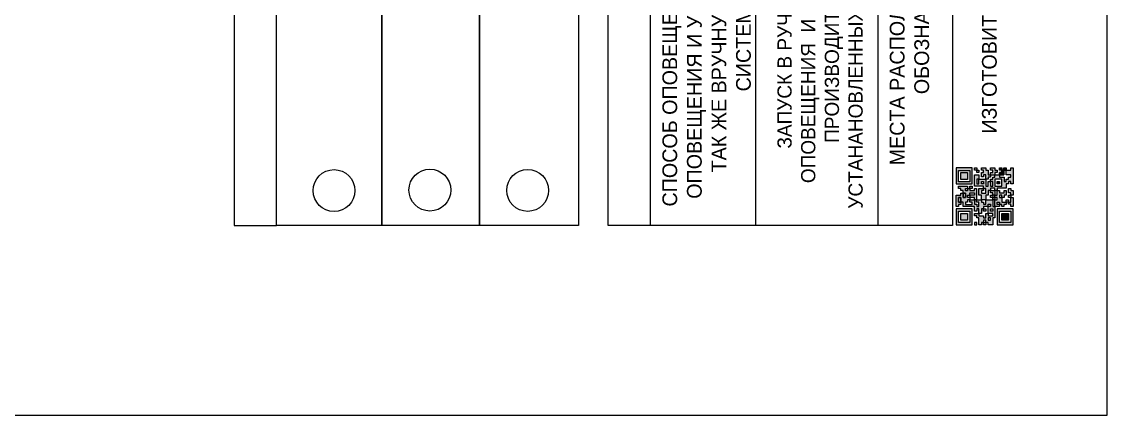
# Model space of a CAD drawing. Header units: millimetres. Extents: x 13114 to 67229, y 22859 to 38520.
# Drawn here: x 22357 to 22563.4, y 34764.7 to 34839.4 of the extents above; entities that cross this region are included whole.
import ezdxf

# ---------------------------------------------------------------- set-up
doc = ezdxf.new("R2010")
doc.units = ezdxf.units.MM
doc.styles.add('обычный', font='arial.ttf')

# ---------------------------------------------------------------- blocks, each defined once
blk = doc.blocks.new('QR')
at = {"lineweight": 0}
h = blk.add_hatch(color=256, dxfattribs=at)
h.dxf.hatch_style = 1
h.paths.add_polyline_path([(9241.16, 2687.38), (9242.01, 2687.38), (9242.01, 2687.83), (9241.59, 2687.83), (9241.59, 2688.68), (9239.45, 2688.68), (9239.45, 2688.25), (9239.86, 2688.25), (9239.86, 2687.83), (9240.29, 2687.83), (9240.29, 2688.25), (9241.16, 2688.25), (9241.16, 2687.83), (9240.29, 2687.83), (9240.29, 2687.38), (9239.45, 2687.38), (9239.45, 2685.22), (9238.57, 2685.22), (9238.57, 2684.8), (9239.02, 2684.8), (9239.02, 2684.37), (9238.13, 2684.37), (9238.13, 2683.92), (9239.02, 2683.92), (9239.02, 2683.5), (9239.44, 2683.5), (9239.44, 2682.64), (9239.87, 2682.64), (9239.87, 2682.18), (9239.44, 2682.18), (9239.44, 2682.64), (9238.13, 2682.64), (9238.13, 2681.76), (9237.71, 2681.76), (9237.71, 2682.64), (9238.13, 2682.64), (9238.13, 2683.07), (9237.27, 2683.07), (9237.27, 2683.51), (9237.71, 2683.51), (9237.71, 2684.37), (9238.13, 2684.37), (9238.13, 2685.22), (9237.71, 2685.22), (9237.71, 2684.8), (9237.28, 2684.8), (9237.28, 2684.38), (9235.98, 2684.38), (9235.98, 2683.92), (9236.4, 2683.92), (9236.4, 2683.49), (9236.84, 2683.49), (9236.84, 2683.07), (9236.4, 2683.07), (9236.4, 2682.64), (9235.98, 2682.64), (9235.98, 2681.76), (9237.29, 2681.76), (9237.29, 2681.33), (9239.43, 2681.33), (9239.43, 2681.76), (9240.74, 2681.76), (9240.74, 2683.05), (9239.87, 2683.05), (9239.87, 2683.5), (9240.29, 2683.5), (9240.29, 2683.91), (9240.74, 2683.91), (9240.74, 2684.81), (9240.29, 2684.81), (9240.29, 2684.79), (9240.29, 2684.37), (9239.45, 2684.37), (9239.45, 2684.8), (9239.87, 2684.8), (9239.87, 2685.21), (9240.74, 2685.21), (9240.74, 2686.1), (9240.29, 2686.1), (9240.29, 2685.64), (9239.86, 2685.64), (9239.86, 2686.95), (9240.29, 2686.95), (9240.29, 2686.52), (9240.74, 2686.52), (9240.74, 2686.1), (9241.16, 2686.1), (9241.16, 2686.53), (9241.59, 2686.53), (9241.59, 2686.1), (9242.02, 2686.1), (9242.02, 2685.21), (9241.59, 2685.21), (9241.59, 2686.1), (9241.16, 2686.1), (9241.16, 2685.21), (9240.74, 2685.21), (9240.74, 2684.81), (9242.89, 2684.81), (9242.89, 2685.22), (9242.47, 2685.22), (9242.47, 2686.11), (9242.89, 2686.11), (9242.89, 2686.52), (9242.46, 2686.52), (9242.46, 2686.95), (9242.89, 2686.95), (9242.89, 2686.52), (9243.32, 2686.52), (9243.32, 2688.26), (9242.9, 2688.26), (9242.9, 2687.83), (9242.47, 2687.83), (9242.47, 2687.38), (9242.01, 2687.38), (9242.01, 2686.94), (9241.16, 2686.94)])
h.paths.add_polyline_path([(9239.02, 2682.18), (9239.02, 2681.76), (9238.54, 2681.76), (9238.54, 2682.18)], flags=16)
h.paths.add_polyline_path([(9237.27, 2682.65), (9237.27, 2682.19), (9236.83, 2682.19), (9236.83, 2682.65)], flags=16)
h = blk.add_hatch(color=256, dxfattribs=at)
h.dxf.hatch_style = 1
h.paths.add_polyline_path([(9238.15, 2687.83), (9236.83, 2687.83), (9236.83, 2686.52), (9238.15, 2686.52)], flags=0)
h.paths.add_polyline_path([(9239.01, 2685.65), (9239.01, 2688.68), (9235.98, 2688.68), (9235.98, 2685.65)])
h.paths.add_polyline_path([(9236.41, 2686.1), (9236.41, 2688.26), (9238.56, 2688.26), (9238.56, 2686.1)], flags=16)
h.paths.add_polyline_path([(9236.83, 2686.52), (9236.83, 2687.83), (9238.15, 2687.83), (9238.15, 2686.52)], flags=0)
h = blk.add_hatch(color=256, dxfattribs=at)
h.dxf.hatch_style = 1
h.paths.add_polyline_path([(9238.15, 2686.52), (9238.15, 2687.83), (9236.83, 2687.83), (9236.83, 2686.52)])
h.paths.add_polyline_path([(9245.91, 2686.52), (9245.91, 2687.83), (9244.59, 2687.83), (9244.59, 2686.52)], flags=0)
h.paths.add_polyline_path([(9246.77, 2685.65), (9246.77, 2688.68), (9243.74, 2688.68), (9243.74, 2685.65)])
h.paths.add_polyline_path([(9244.17, 2686.1), (9244.17, 2688.26), (9246.32, 2688.26), (9246.32, 2686.1)], flags=16)
h.paths.add_polyline_path([(9244.59, 2686.52), (9244.59, 2687.83), (9245.91, 2687.83), (9245.91, 2686.52)], flags=0)
h = blk.add_hatch(color=256, dxfattribs=at)
h.dxf.hatch_style = 1
h.paths.add_polyline_path([(9240.75, 2681.76), (9240.75, 2681.35), (9241.17, 2681.35), (9241.17, 2681.76)])
h.paths.add_polyline_path([(9241.6, 2682.18), (9241.17, 2682.18), (9241.17, 2681.76), (9241.6, 2681.76)])
h.paths.add_polyline_path([(9242.47, 2681.34), (9242.47, 2682.19), (9242.02, 2682.19), (9242.02, 2681.76), (9241.6, 2681.76), (9241.6, 2681.34)])
h.paths.add_polyline_path([(9239.87, 2678.3), (9239.44, 2678.3), (9239.44, 2677.89), (9241.17, 2677.89), (9241.17, 2678.3), (9240.28, 2678.3), (9240.28, 2678.73), (9239.87, 2678.73)])
h.paths.add_polyline_path([(9240.75, 2678.73), (9240.75, 2679.19), (9240.28, 2679.19), (9240.28, 2678.73)])
h.paths.add_polyline_path([(9241.6, 2678.73), (9241.17, 2678.73), (9241.17, 2678.3), (9241.6, 2678.3)])
h.paths.add_polyline_path([(9242.02, 2678.3), (9241.6, 2678.3), (9241.6, 2677.89), (9242.48, 2677.89), (9242.48, 2678.31), (9242.9, 2678.31), (9242.9, 2678.73), (9242.02, 2678.73)])
h.paths.add_polyline_path([(9246.36, 2684.37), (9246.36, 2684.79), (9245.93, 2684.79), (9245.93, 2684.37)])
h.paths.add_polyline_path([(9246.78, 2685.2), (9246.36, 2685.2), (9246.36, 2684.79), (9246.78, 2684.79)])
h.paths.add_polyline_path([(9245.91, 2687.83), (9244.59, 2687.83), (9244.59, 2686.52), (9245.91, 2686.52)])
h = blk.add_hatch(color=256, dxfattribs=at)
h.dxf.hatch_style = 1
h.paths.add_polyline_path([(9243.32, 2686.11), (9242.89, 2686.11), (9242.89, 2685.64), (9243.32, 2685.64)])
h.paths.add_polyline_path([(9239.02, 2683.07), (9239.02, 2683.5), (9238.56, 2683.5), (9238.56, 2683.07)])
h.paths.add_polyline_path([(9236.4, 2684.8), (9236.4, 2685.22), (9235.98, 2685.22), (9235.98, 2684.8)])
h.paths.add_polyline_path([(9236.4, 2683.07), (9236.4, 2683.49), (9235.98, 2683.49), (9235.98, 2683.07)])
h = blk.add_hatch(color=256, dxfattribs=at)
h.dxf.hatch_style = 1
h.paths.add_polyline_path([(9243.32, 2682.64), (9243.32, 2683.07), (9244.62, 2683.07), (9244.62, 2684.37), (9243.74, 2684.37), (9243.74, 2684.8), (9244.62, 2684.8), (9244.62, 2684.37), (9245.48, 2684.37), (9245.48, 2685.22), (9243.32, 2685.22), (9243.32, 2683.5), (9242.89, 2683.5), (9242.89, 2683.06), (9242.01, 2683.06), (9242.01, 2683.91), (9242.47, 2683.91), (9242.47, 2683.5), (9242.89, 2683.5), (9242.89, 2684.38), (9241.59, 2684.38), (9241.59, 2683.91), (9240.74, 2683.91), (9240.74, 2683.05), (9241.59, 2683.05), (9241.59, 2682.64), (9242.47, 2682.64), (9242.47, 2682.19), (9242.91, 2682.19), (9242.91, 2681.34), (9242.48, 2681.34), (9242.48, 2680.91), (9242.91, 2680.91), (9242.91, 2679.17), (9243.75, 2679.17), (9243.75, 2678.73), (9244.2, 2678.73), (9244.2, 2678.3), (9243.75, 2678.3), (9243.75, 2677.88), (9246.78, 2677.88), (9246.78, 2678.3), (9246.35, 2678.3), (9246.35, 2679.19), (9245.48, 2679.19), (9245.48, 2678.31), (9245.05, 2678.31), (9245.05, 2678.73), (9244.62, 2678.73), (9244.62, 2679.19), (9244.2, 2679.19), (9244.2, 2679.61), (9245.05, 2679.61), (9245.05, 2680.46), (9245.48, 2680.46), (9245.48, 2681.34), (9245.04, 2681.34), (9245.04, 2681.76), (9244.63, 2681.76), (9244.63, 2682.19), (9244.21, 2682.19), (9244.21, 2681.76), (9243.32, 2681.76), (9243.32, 2682.19), (9244.21, 2682.19), (9244.21, 2682.64)])
h.paths.add_polyline_path([(9243.75, 2683.49), (9243.75, 2683.92), (9244.21, 2683.92), (9244.21, 2683.49)], flags=16)
h.paths.add_polyline_path([(9243.32, 2681.34), (9244.63, 2681.34), (9244.63, 2680.04), (9243.32, 2680.04)], flags=16)
h.paths.add_polyline_path([(9243.76, 2680.89), (9244.18, 2680.89), (9244.18, 2680.48), (9243.76, 2680.48)], flags=0)
h = blk.add_hatch(color=256, dxfattribs=at)
h.dxf.hatch_style = 1
h.paths.add_polyline_path([(9246.36, 2683.07), (9246.78, 2683.07), (9246.78, 2683.92), (9246.36, 2683.92), (9246.36, 2683.49), (9245.92, 2683.49), (9245.92, 2683.92), (9245.06, 2683.92), (9245.06, 2683.49), (9245.48, 2683.49), (9245.48, 2683.07), (9244.62, 2683.07), (9244.62, 2682.65), (9245.05, 2682.65), (9245.05, 2682.18), (9245.48, 2682.18), (9245.48, 2682.65), (9246.36, 2682.65)])
h.paths.add_polyline_path([(9246.78, 2682.18), (9246.36, 2682.18), (9246.36, 2681.75), (9245.92, 2681.75), (9245.92, 2682.18), (9245.48, 2682.18), (9245.48, 2681.34), (9245.48, 2681.34), (9245.94, 2681.34), (9245.94, 2680.91), (9246.36, 2680.91), (9246.36, 2681.34), (9246.78, 2681.34)])
h = blk.add_hatch(color=256, dxfattribs=at)
h.dxf.hatch_style = 1
h.paths.add_polyline_path([(9235.98, 2680.9), (9235.98, 2677.86), (9239.02, 2677.86), (9239.02, 2680.9)])
h.paths.add_polyline_path([(9238.57, 2680.48), (9238.57, 2678.32), (9236.41, 2678.32), (9236.41, 2680.48)], flags=16)
h.paths.add_polyline_path([(9238.15, 2680.05), (9238.15, 2678.74), (9236.83, 2678.74), (9236.83, 2680.05)], flags=0)
h = blk.add_hatch(color=256, dxfattribs=at)
h.dxf.hatch_style = 1
h.paths.add_polyline_path([(9242.02, 2680.46), (9242.48, 2680.46), (9242.48, 2680.91), (9241.58, 2680.91), (9241.58, 2681.35), (9241.17, 2681.35), (9241.17, 2680.91), (9240.75, 2680.91), (9240.75, 2681.33), (9239.43, 2681.33), (9239.43, 2680.46), (9239.86, 2680.46), (9239.86, 2680.92), (9240.3, 2680.92), (9240.3, 2680.46), (9239.86, 2680.46), (9239.86, 2680.04), (9239.44, 2680.04), (9239.44, 2679.62), (9239.86, 2679.62), (9239.86, 2679.19), (9240.29, 2679.19), (9240.29, 2680.03), (9241.18, 2680.03), (9241.18, 2680.47), (9241.6, 2680.47), (9241.6, 2680.03), (9241.18, 2680.03), (9241.18, 2679.61), (9241.6, 2679.61), (9241.6, 2679.19), (9242.47, 2679.19), (9242.47, 2679.6), (9242.02, 2679.6)])
h = blk.add_hatch(color=256, dxfattribs=at)
h.dxf.hatch_style = 1
h.paths.add_polyline_path([(9244.18, 2680.48), (9244.18, 2680.89), (9243.76, 2680.89), (9243.76, 2680.48)])
h = blk.add_hatch(color=256, dxfattribs=at)
h.dxf.hatch_style = 1
h.paths.add_polyline_path([(9238.15, 2680.05), (9236.83, 2680.05), (9236.83, 2678.74), (9238.15, 2678.74)])
h = blk.add_hatch(color=256, dxfattribs=at)
h.dxf.hatch_style = 1
h.paths.add_polyline_path([(9245.93, 2680.04), (9245.93, 2680.46), (9245.48, 2680.46), (9245.48, 2679.62), (9246.35, 2679.62), (9246.35, 2680.04)])
h.paths.add_polyline_path([(9246.78, 2680.04), (9246.78, 2680.46), (9246.35, 2680.46), (9246.35, 2680.04)])
h.paths.add_polyline_path([(9246.78, 2679.18), (9246.78, 2679.62), (9246.35, 2679.62), (9246.35, 2679.18)])
for points in [[(9237.71, 2685.22), (9238.13, 2685.22), (9238.13, 2684.37), (9237.71, 2684.37), (9237.71, 2683.51), (9237.27, 2683.51), (9237.27, 2683.07), (9238.13, 2683.07), (9238.13, 2682.64), (9237.71, 2682.64), (9237.71, 2681.76), (9238.13, 2681.76), (9238.13, 2682.64), (9239.44, 2682.64), (9239.44, 2683.5), (9239.02, 2683.5), (9239.02, 2683.07), (9238.56, 2683.07), (9238.56, 2683.5), (9239.02, 2683.5), (9239.02, 2683.92), (9238.13, 2683.92), (9238.13, 2684.37), (9239.02, 2684.37), (9239.02, 2684.8), (9238.57, 2684.8), (9238.57, 2685.22), (9239.45, 2685.22), (9239.45, 2687.38), (9240.29, 2687.38), (9240.29, 2687.83), (9239.86, 2687.83), (9239.86, 2688.25), (9239.45, 2688.25), (9239.45, 2688.68), (9241.59, 2688.68), (9241.59, 2687.83), (9242.01, 2687.83), (9242.01, 2687.38), (9242.47, 2687.38), (9242.47, 2687.83), (9242.9, 2687.83), (9242.9, 2688.26), (9243.32, 2688.26), (9243.32, 2686.52), (9242.89, 2686.52), (9242.89, 2686.11), (9243.32, 2686.11), (9243.32, 2685.64), (9242.89, 2685.64), (9242.89, 2686.11), (9242.47, 2686.11), (9242.47, 2685.22), (9242.89, 2685.22), (9242.89, 2684.81), (9240.74, 2684.81), (9240.74, 2683.91), (9241.59, 2683.91), (9241.59, 2684.38), (9242.89, 2684.38), (9242.89, 2683.5), (9242.47, 2683.5), (9242.47, 2683.91), (9242.01, 2683.91), (9242.01, 2683.06), (9242.89, 2683.06), (9242.89, 2683.5), (9243.32, 2683.5), (9243.32, 2685.22), (9245.48, 2685.22), (9245.48, 2684.37), (9244.62, 2684.37), (9244.62, 2683.07), (9245.48, 2683.07), (9245.48, 2683.49), (9245.06, 2683.49), (9245.06, 2683.92), (9245.92, 2683.92), (9245.92, 2683.49), (9246.36, 2683.49), (9246.36, 2683.92), (9246.78, 2683.92), (9246.78, 2683.07), (9246.36, 2683.07), (9246.36, 2682.65), (9245.48, 2682.65), (9245.48, 2682.18), (9245.92, 2682.18), (9245.92, 2681.75), (9246.36, 2681.75), (9246.36, 2682.18), (9246.78, 2682.18), (9246.78, 2681.34), (9246.36, 2681.34), (9246.36, 2680.91), (9245.94, 2680.91), (9245.94, 2681.34), (9245.48, 2681.34), (9245.48, 2680.46), (9245.93, 2680.46), (9245.93, 2680.04), (9246.35, 2680.04), (9246.35, 2680.46), (9246.78, 2680.46), (9246.78, 2680.04), (9246.78, 2680.04), (9246.35, 2680.04), (9246.35, 2679.62), (9246.78, 2679.62), (9246.78, 2679.18), (9246.35, 2679.18), (9246.35, 2678.3), (9246.78, 2678.3), (9246.78, 2677.88), (9243.75, 2677.88), (9243.75, 2678.3), (9244.2, 2678.3), (9244.2, 2678.73), (9243.75, 2678.73), (9243.75, 2679.17), (9242.91, 2679.17), (9242.91, 2680.91), (9242.48, 2680.91), (9242.48, 2680.46), (9242.02, 2680.46), (9242.02, 2679.6), (9242.47, 2679.6), (9242.47, 2679.19), (9241.6, 2679.19), (9241.6, 2679.61), (9241.18, 2679.61), (9241.18, 2680.03), (9240.29, 2680.03), (9240.29, 2679.19), (9240.75, 2679.19), (9240.75, 2678.73), (9240.28, 2678.73), (9240.28, 2678.3), (9241.17, 2678.3), (9241.17, 2678.73), (9241.6, 2678.73), (9241.6, 2678.3), (9242.02, 2678.3), (9242.02, 2678.73), (9242.9, 2678.73), (9242.9, 2678.31), (9242.48, 2678.31), (9242.48, 2677.89), (9241.6, 2677.89), (9241.6, 2678.3), (9241.17, 2678.3), (9241.17, 2677.89), (9239.44, 2677.89), (9239.44, 2678.3), (9239.87, 2678.3), (9239.87, 2678.73), (9240.28, 2678.73), (9240.28, 2679.19), (9240.29, 2679.19), (9239.86, 2679.19), (9239.86, 2679.62), (9239.44, 2679.62), (9239.44, 2680.04), (9239.86, 2680.04), (9239.86, 2680.46), (9239.43, 2680.46), (9239.43, 2681.33), (9237.29, 2681.33), (9237.29, 2681.76), (9235.98, 2681.76), (9235.98, 2682.64), (9236.4, 2682.64), (9236.4, 2683.07), (9235.98, 2683.07), (9235.98, 2683.49), (9236.4, 2683.49), (9236.4, 2683.92), (9235.98, 2683.92), (9235.98, 2684.38), (9237.28, 2684.38), (9237.28, 2684.8), (9237.71, 2684.8), (9237.71, 2685.22), (9237.92, 2685.22)], [(9240.74, 2686.1), (9240.74, 2686.52), (9240.29, 2686.52), (9240.29, 2686.95), (9239.86, 2686.95), (9239.86, 2685.64), (9240.29, 2685.64), (9240.29, 2686.1), (9240.74, 2686.1), (9240.74, 2686.52)], [(9240.74, 2685.21), (9239.87, 2685.21), (9239.87, 2684.8), (9239.45, 2684.8), (9239.45, 2684.37), (9240.29, 2684.37), (9240.29, 2684.79), (9240.29, 2684.81), (9240.74, 2684.81), (9240.74, 2685.21), (9239.87, 2685.21)], [(9240.74, 2683.05), (9240.74, 2681.76), (9239.43, 2681.76), (9239.43, 2681.33), (9240.75, 2681.33), (9240.75, 2681.35), (9240.75, 2680.91), (9241.17, 2680.91), (9241.17, 2681.35), (9241.58, 2681.35), (9241.58, 2680.91), (9242.48, 2680.91), (9242.48, 2681.34), (9242.91, 2681.34), (9242.91, 2682.19), (9242.47, 2682.19), (9242.47, 2682.64), (9241.59, 2682.64), (9241.59, 2683.05), (9240.74, 2683.05)], [(9240.74, 2683.91), (9240.29, 2683.91), (9240.29, 2683.5), (9239.87, 2683.5), (9239.87, 2683.05), (9240.74, 2683.05), (9240.74, 2683.91)], [(9244.62, 2683.07), (9243.32, 2683.07), (9243.32, 2682.64), (9244.21, 2682.64), (9244.21, 2682.19), (9243.32, 2682.19), (9243.32, 2681.76), (9244.21, 2681.76), (9244.21, 2682.19), (9244.63, 2682.19), (9244.63, 2681.76), (9245.04, 2681.76), (9245.04, 2681.34), (9245.48, 2681.34)], [(9244.62, 2684.37), (9244.62, 2684.8), (9243.74, 2684.8), (9243.74, 2684.37), (9244.62, 2684.37)], [(9245.48, 2682.18), (9245.05, 2682.18), (9245.05, 2682.65), (9244.62, 2682.65), (9244.62, 2683.07)], [(9239.86, 2680.46), (9239.86, 2680.92), (9240.3, 2680.92), (9240.3, 2680.46), (9239.86, 2680.46)], [(9241.6, 2681.76), (9242.02, 2681.76), (9242.02, 2682.19), (9242.47, 2682.19), (9242.47, 2681.34), (9241.6, 2681.34), (9241.6, 2681.76)], [(9245.48, 2682.18), (9245.48, 2681.34)], [(9245.48, 2680.46), (9245.05, 2680.46), (9245.05, 2679.61), (9244.2, 2679.61), (9244.2, 2679.19), (9244.62, 2679.19), (9244.62, 2678.73), (9245.05, 2678.73), (9245.05, 2678.31), (9245.48, 2678.31), (9245.48, 2679.19), (9246.35, 2679.19), (9246.35, 2679.07)], [(9246.35, 2679.62), (9245.48, 2679.62), (9245.48, 2680.46)], [(9245.48, 2680.46), (9245.48, 2679.62), (9246.35, 2679.62), (9246.35, 2680.04), (9245.93, 2680.04), (9245.93, 2680.46), (9245.48, 2680.46), (9245.48, 2679.62)], [(9246.35, 2679.62), (9246.35, 2679.18)]]:
    blk.add_lwpolyline(points, dxfattribs=at)
for points in [[(9235.98, 2685.65), (9239.01, 2685.65), (9239.01, 2688.68), (9235.98, 2688.68)], [(9236.41, 2688.26), (9238.56, 2688.26), (9238.56, 2686.1), (9236.41, 2686.1)], [(9236.83, 2687.83), (9238.15, 2687.83), (9238.15, 2686.52), (9236.83, 2686.52)], [(9240.29, 2687.83), (9241.16, 2687.83), (9241.16, 2688.25), (9240.29, 2688.25)], [(9240.29, 2688.25), (9241.16, 2688.25), (9241.16, 2687.83), (9240.29, 2687.83)], [(9242.01, 2687.38), (9241.16, 2687.38), (9241.16, 2686.94), (9242.01, 2686.94)], [(9241.16, 2687.38), (9242.01, 2687.38), (9242.01, 2686.94), (9241.16, 2686.94)], [(9242.89, 2686.52), (9242.46, 2686.52), (9242.46, 2686.95), (9242.89, 2686.95)], [(9243.74, 2685.65), (9246.77, 2685.65), (9246.77, 2688.68), (9243.74, 2688.68)], [(9244.17, 2688.26), (9246.32, 2688.26), (9246.32, 2686.1), (9244.17, 2686.1)], [(9244.59, 2687.83), (9245.91, 2687.83), (9245.91, 2686.52), (9244.59, 2686.52)], [(9235.98, 2684.8), (9236.4, 2684.8), (9236.4, 2685.22), (9235.98, 2685.22)], [(9241.16, 2686.1), (9240.74, 2686.1), (9240.74, 2685.21), (9241.16, 2685.21)], [(9241.16, 2686.53), (9241.59, 2686.53), (9241.59, 2686.1), (9241.16, 2686.1)], [(9241.59, 2686.1), (9242.02, 2686.1), (9242.02, 2685.21), (9241.59, 2685.21)], [(9246.36, 2685.2), (9246.78, 2685.2), (9246.78, 2684.79), (9246.36, 2684.79)], [(9236.4, 2683.07), (9236.84, 2683.07), (9236.84, 2683.49), (9236.4, 2683.49)], [(9243.75, 2683.92), (9244.21, 2683.92), (9244.21, 2683.49), (9243.75, 2683.49)], [(9245.93, 2684.79), (9246.36, 2684.79), (9246.36, 2684.37), (9245.93, 2684.37)], [(9235.98, 2677.86), (9239.02, 2677.86), (9239.02, 2680.9), (9235.98, 2680.9)], [(9236.83, 2682.19), (9237.27, 2682.19), (9237.27, 2682.65), (9236.83, 2682.65)], [(9238.54, 2682.18), (9239.02, 2682.18), (9239.02, 2681.76), (9238.54, 2681.76)], [(9239.44, 2682.64), (9239.87, 2682.64), (9239.87, 2682.18), (9239.44, 2682.18)], [(9240.75, 2681.76), (9241.17, 2681.76), (9241.17, 2681.35), (9240.75, 2681.35)], [(9241.17, 2682.18), (9241.6, 2682.18), (9241.6, 2681.76), (9241.17, 2681.76)], [(9243.32, 2680.04), (9244.63, 2680.04), (9244.63, 2681.34), (9243.32, 2681.34)], [(9243.76, 2680.89), (9244.18, 2680.89), (9244.18, 2680.48), (9243.76, 2680.48)], [(9236.41, 2680.48), (9238.57, 2680.48), (9238.57, 2678.32), (9236.41, 2678.32)], [(9236.83, 2680.05), (9238.15, 2680.05), (9238.15, 2678.74), (9236.83, 2678.74)], [(9241.18, 2680.03), (9241.6, 2680.03), (9241.6, 2680.47), (9241.18, 2680.47)]]:
    blk.add_lwpolyline(points, close=True, dxfattribs=at)

msp = doc.modelspace()

# ---------------------------------------------------------------- linework, layer by layer
at = {"color": 5, "lineweight": 0}
msp.add_lwpolyline([(21963.37, 34764.67), (22563.37, 34764.67), (22563.37, 35159.67), (21963.37, 35159.67)], close=True, dxfattribs=at)
for points in [[(22405.46, 34800.73), (22405.46, 34944.5), (22397.41, 34944.5), (22397.41, 34800.73)], [(22405.46, 34800.73), (22405.46, 34944.5), (22462.86, 34944.5), (22462.86, 34800.73)]]:
    msp.add_lwpolyline(points, close=True)
for points in [[(22425.46, 34859.15), (22425.46, 34800.73), (22425.46, 34944.5)], [(22444.03, 34859.15), (22444.03, 34800.73), (22444.03, 34944.5)]]:
    msp.add_lwpolyline(points)
at = {"color": 0}
msp.add_lwpolyline([(22468.52, 34800.73), (22468.52, 34944.5), (22533.97, 34944.5), (22533.97, 34800.73)], close=True, dxfattribs=at)
for points in [[(22476.57, 34800.73), (22476.57, 34944.5)], [(22496.57, 34800.73), (22496.57, 34944.5)], [(22519.82, 34800.73), (22519.82, 34944.5)]]:
    msp.add_lwpolyline(points, dxfattribs=at)
for centre in [(22416.38, 34807.36), (22434.61, 34807.45), (22453.19, 34807.39)]:
    msp.add_circle(centre, 3.98)

# ---------------------------------------------------------------- block references
at = {"color": 22, "lineweight": 100, "true_color": 0xbb1e10, "rotation": 90}
msp.add_blockref('QR', (25223.35, 25564.88), dxfattribs=at)

# ---------------------------------------------------------------- texts
at = {"lineweight": 0, "attachment_point": 5, "rotation": 90, "style": 'обычный'}
for s, insert, char_height, width in [('\\pi-8.4,l8.4,t8.4;{\\fProxima Nova Rg|b0|i0|c204|p2;ИЗГОТОВИТЕЛЬ: ИП АНДРЕЕВ А. А.\\fProxima Nova Rg|b0|i0|c0|p2; \\fProxima Nova Rg|b0|i0|c204|p2;ФП-24 - 2022/ 200-25-1440 ГОСТ 34428-2018-Е\\H1.2266x; }', (22541.36, 34892.21), 2.8, 191.3484), ('{\\fProxima Nova Rg|b0|i0|c204|p2;СПОСОБ ОПОВЕЩЕНИЯ АВТОМАТИЧЕСКИЙ ЧЕРЕЗ РЕЧЕВУЮ СИСТЕМУ ОПОВЕЩЕНИЯ И УПРАВЛЕНИЯ ЭВАКУАЦИЕЙ ЛЮДЕЙ ПРИ ПОЖАРЕ , А ТАК ЖЕ ВРУЧНУЮ, ИСПОЛЬЗУЯ ВНУТРЕННЮЮ ГРОМКУЮ СВЯЗЬ СИСТЕМЫ ТЕХНОЛОГИЧЕСКОГО ОПОВЕЩЕНИЯ.}', (22487.61, 34871.59), 2.8, 137.0334), ('{\\fProxima Nova Rg|b0|i0|c204|p2;\\P\\pt8.1;ЗАПУСК В РУЧНОМ РЕЖИМЕ АВТОМАТИЧЕСКОЙ СИСТЕМЫ ОПОВЕЩЕНИЯ  И УПРАВЛЕНИЯ ЭВАКУАЦИИ ЛЮДЕЙ ПРИ ПОЖАРЕ ПРОИЗВОДИТСЯ ОТ РУЧНЫХ ПОЖАРНЫХ ИЗВЕЩАТЕЛЕЙ, УСТАНАНОВЛЕННЫХ НА СТЕНАХ ВБЛИЗИ ЭВАКУАЦИОННЫХ ВЫХОДОВ. }', (22506.91, 34868.8), 2.7, 131.4512), ('\\pt8.4;{\\fProxima Nova Rg|b0|i0|c204|p2;\\PМЕСТА РАСПОЛОЖЕНИЯ ПОЖАРНЫХ ИЗВЕЩАТЕЛЕЙ ОБОЗНАЧЕНЫ НА НАСТОЯЩЕМ ПЛАНЕ}', (22523.83, 34862.11), 2.8, 118.5618)]:
    msp.add_mtext(s, dxfattribs=dict(at, insert=insert, char_height=char_height, width=width))

doc.saveas('drawing.dxf')
